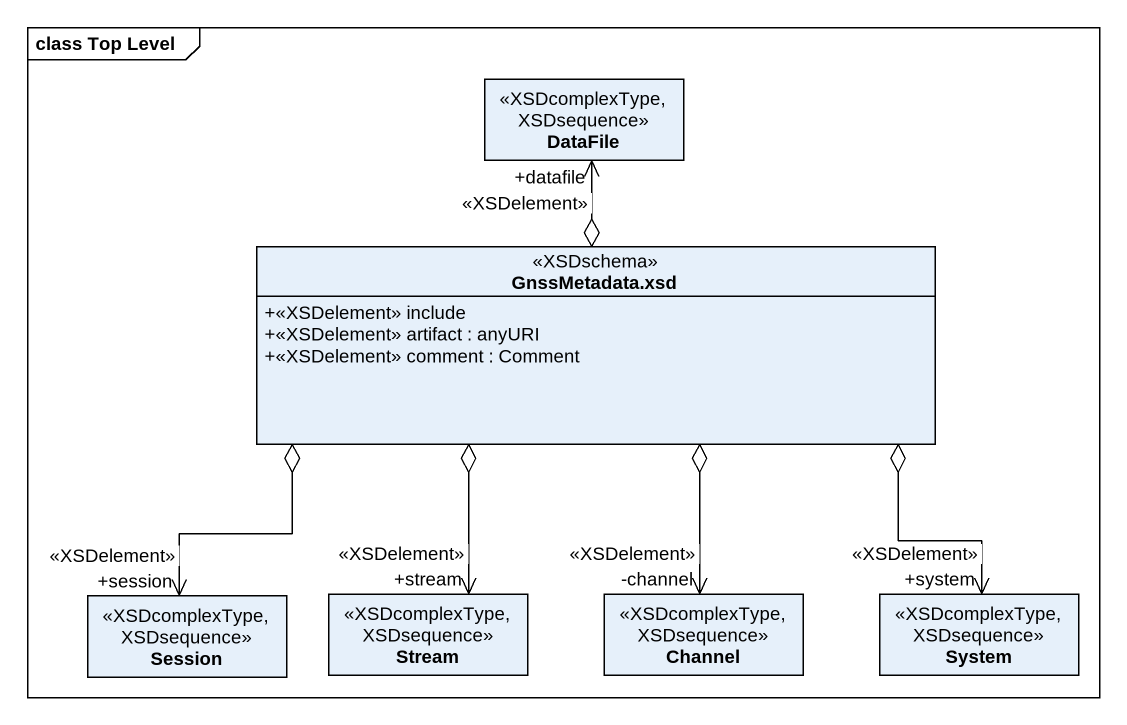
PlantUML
@startuml
mainframe class Top Level
hide circle
hide empty members
skinparam classAttributeIconSize 0
class DataFile <<XSDcomplexType, XSDsequence>>
class "GnssMetadata.xsd" as GnssMetadata_xsd <<XSDschema>> {
  +<<XSDelement>> include
  +<<XSDelement>> artifact : anyURI
  +<<XSDelement>> comment : Comment
}
class Session <<XSDcomplexType, XSDsequence>>
class Stream <<XSDcomplexType, XSDsequence>>
class Channel <<XSDcomplexType, XSDsequence>>
class System <<XSDcomplexType, XSDsequence>>
DataFile "+datafile\n<<XSDelement>>" <--o GnssMetadata_xsd
Session "+session\n<<XSDelement>>" <-up-o GnssMetadata_xsd
Stream "+stream\n<<XSDelement>>" <-up-o GnssMetadata_xsd
Channel "-channel\n<<XSDelement>>" <-up-o GnssMetadata_xsd
System "+system\n<<XSDelement>>" <-up-o GnssMetadata_xsd
@enduml
